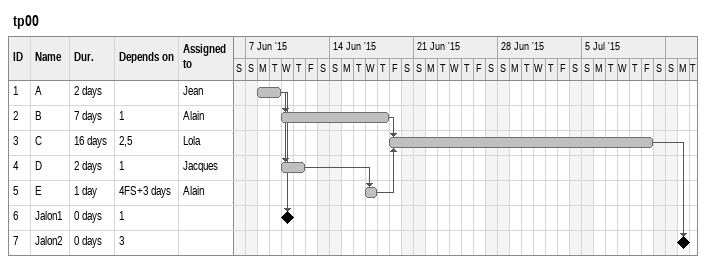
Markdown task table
tp00

| ID | Task | Duration | Start | Finish | Predecessors | Resources |
|---|---|---|---|---|---|---|
| 1 | A | 2d | 2015-06-08 | 2015-06-09 |  | Jean |
| 2 | B | 7d | 2015-06-10 | 2015-06-18 | 1 | Alain |
| 3 | C | 16d | 2015-06-19 | 2015-07-10 | 2, 5 | Lola |
| 4 | D | 2d | 2015-06-10 | 2015-06-11 | 1 | Jacques |
| 5 | E | 1d | 2015-06-17 | 2015-06-17 | 4FS+3d | Alain |
| 6 | Jalon1 | 0d | 2015-06-10 | 2015-06-10 | 1 |  |
| 7 | Jalon2 | 0d | 2015-07-13 | 2015-07-13 | 3 |  |
